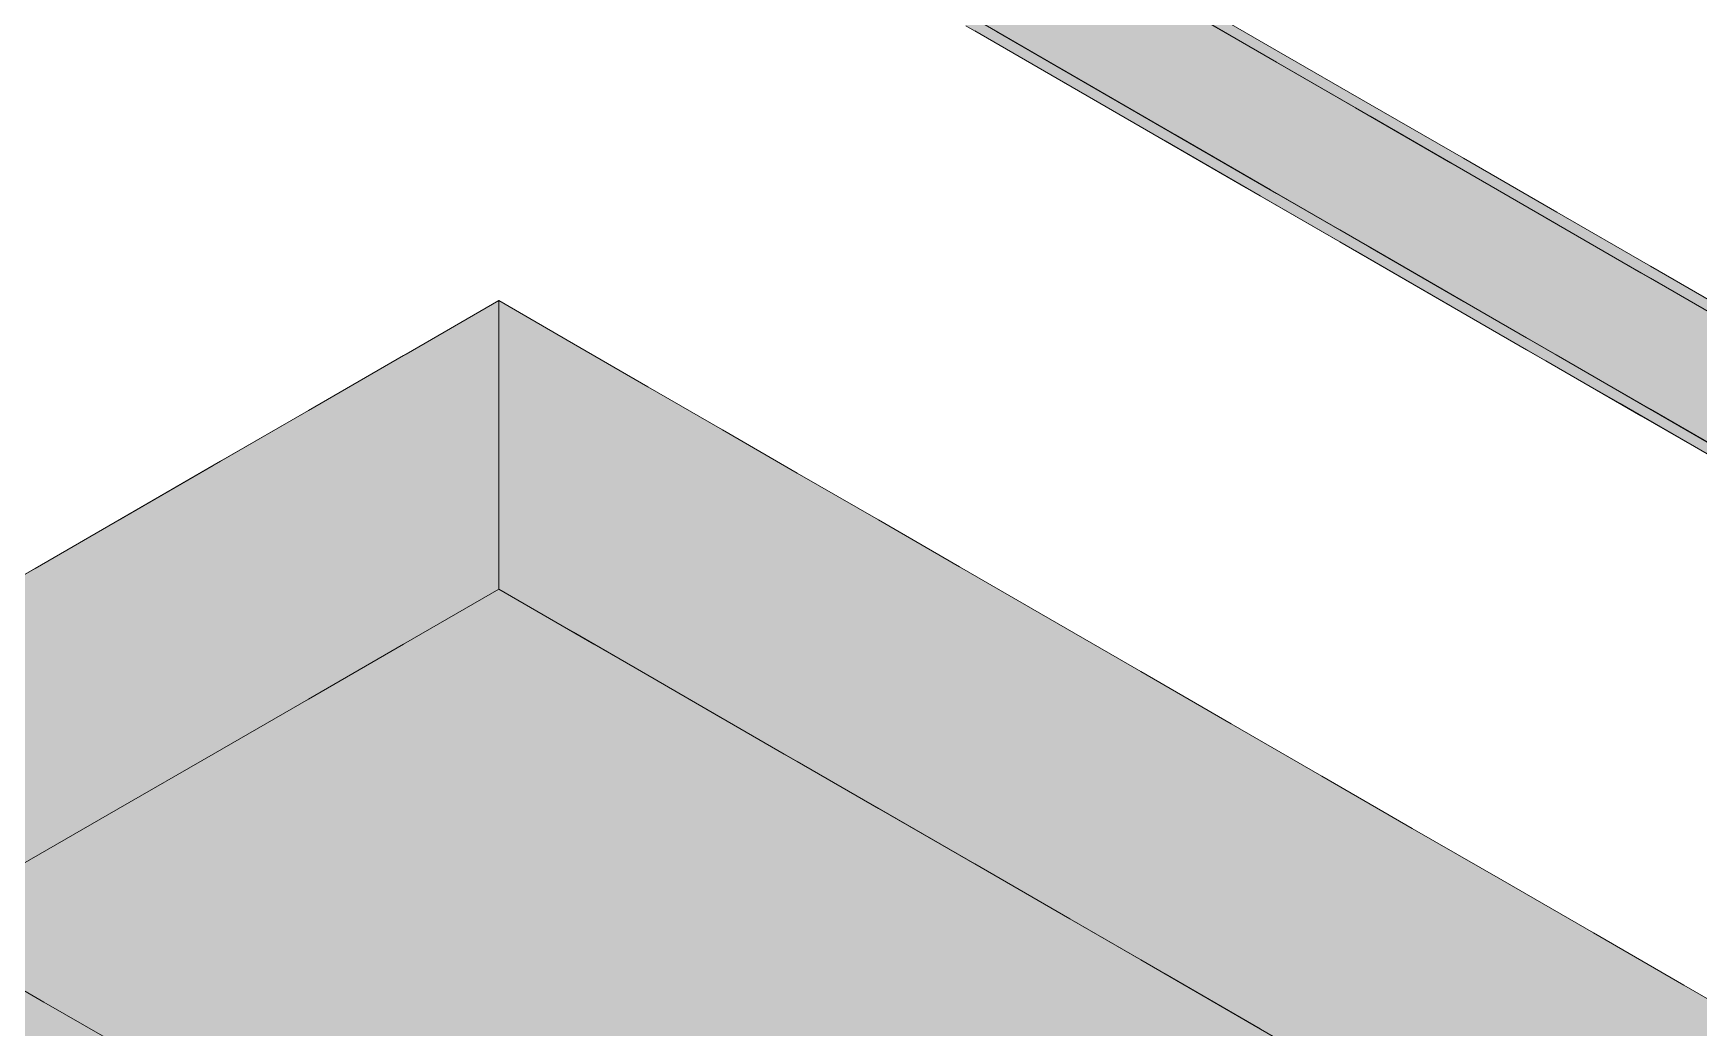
# Model space of a CAD drawing. Header units: metres. Extents: x 349021 to 349543, y 9281040 to 9281959.
# Drawn here: x 349207.151 to 349207.5948, y 9281044.88 to 9281045.1449 of the extents above; entities that cross this region are included whole.
import ezdxf

# ---------------------------------------------------------------- set-up
doc = ezdxf.new("R2010")
doc.units = ezdxf.units.M
doc.header["$LTSCALE"] = 0.25
doc.layers.add('ISO-3D', color=7, linetype='CONTINUOUS', lineweight=13)
doc.layers.add('ISO-3D-ARISTAS', color=250, linetype='CONTINUOUS', lineweight=13)

msp = doc.modelspace()

# ---------------------------------------------------------------- linework, layer by layer
at = {"layer": 'ISO-3D', "true_color": 0x262a30}
for points in [[(349207.45256, 9281045.13526), (349207.42719, 9281045.14991), (349207.45256, 9281045.15431), (349207.42719, 9281045.16896)], [(349207.42719, 9281045.13086), (349207.40183, 9281045.1455), (349207.42719, 9281045.14991), (349207.40183, 9281045.16455)], [(349207.4574, 9281045.13406), (349207.4325, 9281045.14843), (349207.4574, 9281045.15152), (349207.4325, 9281045.16589)], [(349207.4325, 9281045.13097), (349207.4076, 9281045.14535), (349207.4325, 9281045.14843), (349207.4076, 9281045.16281)], [(349207.47792, 9281045.12062), (349207.45256, 9281045.13526), (349207.47792, 9281045.13967), (349207.45256, 9281045.15431)], [(349207.4823, 9281045.13714), (349207.4574, 9281045.15152), (349207.4823, 9281045.14032), (349207.4574, 9281045.15469)], [(349207.4823, 9281045.11968), (349207.4574, 9281045.13406), (349207.4823, 9281045.13714), (349207.4574, 9281045.15152)], [(349207.4244, 9281045.13247), (349207.3995, 9281045.14684), (349207.4244, 9281045.13564), (349207.3995, 9281045.15002)], [(349207.45256, 9281045.11621), (349207.42719, 9281045.13086), (349207.45256, 9281045.13526), (349207.42719, 9281045.14991)], [(349207.4574, 9281045.11659), (349207.4325, 9281045.13097), (349207.4574, 9281045.13406), (349207.4325, 9281045.14843)], [(349207.50329, 9281045.10597), (349207.47792, 9281045.12062), (349207.50329, 9281045.12502), (349207.47792, 9281045.13967)], [(349207.5072, 9281045.12277), (349207.4823, 9281045.13714), (349207.5072, 9281045.12594), (349207.4823, 9281045.14032)], [(349207.5072, 9281045.1053), (349207.4823, 9281045.11968), (349207.5072, 9281045.12277), (349207.4823, 9281045.13714)], [(349207.4493, 9281045.11809), (349207.4244, 9281045.13247), (349207.4493, 9281045.12127), (349207.4244, 9281045.13564)], [(349207.47792, 9281045.10157), (349207.45256, 9281045.11621), (349207.47792, 9281045.12062), (349207.45256, 9281045.13526)], [(349207.4823, 9281045.10222), (349207.4574, 9281045.11659), (349207.4823, 9281045.11968), (349207.4574, 9281045.13406)], [(349207.52865, 9281045.09133), (349207.50329, 9281045.10597), (349207.52865, 9281045.11038), (349207.50329, 9281045.12502)], [(349207.5321, 9281045.10839), (349207.5072, 9281045.12277), (349207.5321, 9281045.11156), (349207.5072, 9281045.12594)], [(349207.4742, 9281045.10372), (349207.4493, 9281045.11809), (349207.4742, 9281045.10689), (349207.4493, 9281045.12127)], [(349207.50329, 9281045.08692), (349207.47792, 9281045.10157), (349207.50329, 9281045.10597), (349207.47792, 9281045.12062)], [(349207.5072, 9281045.08784), (349207.4823, 9281045.10222), (349207.5072, 9281045.1053), (349207.4823, 9281045.11968)], [(349207.5321, 9281045.09093), (349207.5072, 9281045.1053), (349207.5321, 9281045.10839), (349207.5072, 9281045.12277)], [(349207.557, 9281045.09401), (349207.5321, 9281045.10839), (349207.557, 9281045.09719), (349207.5321, 9281045.11156)], [(349207.4991, 9281045.08934), (349207.4742, 9281045.10372), (349207.4991, 9281045.09251), (349207.4742, 9281045.10689)], [(349207.52865, 9281045.07228), (349207.50329, 9281045.08692), (349207.52865, 9281045.09133), (349207.50329, 9281045.10597)], [(349207.55402, 9281045.07668), (349207.52865, 9281045.09133), (349207.55402, 9281045.09573), (349207.52865, 9281045.11038)], [(349207.557, 9281045.07655), (349207.5321, 9281045.09093), (349207.557, 9281045.09401), (349207.5321, 9281045.10839)], [(349207.5321, 9281045.07346), (349207.5072, 9281045.08784), (349207.5321, 9281045.09093), (349207.5072, 9281045.1053)], [(349207.5819, 9281045.07964), (349207.557, 9281045.09401), (349207.5819, 9281045.08281), (349207.557, 9281045.09719)], [(349207.57938, 9281045.06204), (349207.55402, 9281045.07668), (349207.57938, 9281045.08109), (349207.55402, 9281045.09573)], [(349207.5819, 9281045.06217), (349207.557, 9281045.07655), (349207.5819, 9281045.07964), (349207.557, 9281045.09401)], [(349207.524, 9281045.07496), (349207.4991, 9281045.08934), (349207.524, 9281045.07814), (349207.4991, 9281045.09251)], [(349207.55402, 9281045.05763), (349207.52865, 9281045.07228), (349207.55402, 9281045.07668), (349207.52865, 9281045.09133)], [(349207.557, 9281045.05909), (349207.5321, 9281045.07346), (349207.557, 9281045.07655), (349207.5321, 9281045.09093)], [(349207.60475, 9281045.0474), (349207.57938, 9281045.06204), (349207.60475, 9281045.06645), (349207.57938, 9281045.08109)], [(349207.6068, 9281045.06526), (349207.5819, 9281045.07964), (349207.6068, 9281045.06844), (349207.5819, 9281045.08281)], [(349207.6068, 9281045.0478), (349207.5819, 9281045.06217), (349207.6068, 9281045.06526), (349207.5819, 9281045.07964)], [(349207.5489, 9281045.06059), (349207.524, 9281045.07496), (349207.5489, 9281045.06376), (349207.524, 9281045.07814)], [(349207.57938, 9281045.04299), (349207.55402, 9281045.05763), (349207.57938, 9281045.06204), (349207.55402, 9281045.07668)], [(349207.5819, 9281045.04471), (349207.557, 9281045.05909), (349207.5819, 9281045.06217), (349207.557, 9281045.07655)], [(349207.5738, 9281045.04621), (349207.5489, 9281045.06059), (349207.5738, 9281045.04939), (349207.5489, 9281045.06376)], [(349207.60475, 9281045.02835), (349207.57938, 9281045.04299), (349207.60475, 9281045.0474), (349207.57938, 9281045.06204)], [(349207.6068, 9281045.03034), (349207.5819, 9281045.04471), (349207.6068, 9281045.0478), (349207.5819, 9281045.06217)], [(349207.5987, 9281045.03183), (349207.5738, 9281045.04621), (349207.5987, 9281045.03501), (349207.5738, 9281045.04939)]]:
    msp.add_solid(points, dxfattribs=at)
at = {"layer": 'ISO-3D', "true_color": 0x2b2e35}
for points in [[(349207.45465, 9281045.15311), (349207.43952, 9281045.14437), (349207.42975, 9281045.16748), (349207.41462, 9281045.15875)], [(349207.4574, 9281045.15152), (349207.4409, 9281045.14199), (349207.4325, 9281045.16589), (349207.416, 9281045.15637)], [(349207.43952, 9281045.14437), (349207.4244, 9281045.13564), (349207.41462, 9281045.15875), (349207.3995, 9281045.15002)], [(349207.4409, 9281045.14199), (349207.4244, 9281045.13247), (349207.416, 9281045.15637), (349207.3995, 9281045.14684)], [(349207.47955, 9281045.13873), (349207.46443, 9281045.13), (349207.45465, 9281045.15311), (349207.43952, 9281045.14437)], [(349207.4823, 9281045.13714), (349207.4658, 9281045.12762), (349207.4574, 9281045.15152), (349207.4409, 9281045.14199)], [(349207.4823, 9281045.14032), (349207.47955, 9281045.13873), (349207.4574, 9281045.15469), (349207.45465, 9281045.15311)], [(349207.42994, 9281045.13245), (349207.42719, 9281045.13086), (349207.40458, 9281045.14709), (349207.40183, 9281045.1455)], [(349207.46443, 9281045.13), (349207.4493, 9281045.12127), (349207.43952, 9281045.14437), (349207.4244, 9281045.13564)], [(349207.4658, 9281045.12762), (349207.4493, 9281045.11809), (349207.4409, 9281045.14199), (349207.4244, 9281045.13247)], [(349207.50445, 9281045.12435), (349207.48933, 9281045.11562), (349207.47955, 9281045.13873), (349207.46443, 9281045.13)], [(349207.5072, 9281045.12277), (349207.4907, 9281045.11324), (349207.4823, 9281045.13714), (349207.4658, 9281045.12762)], [(349207.5072, 9281045.12594), (349207.50445, 9281045.12435), (349207.4823, 9281045.14032), (349207.47955, 9281045.13873)], [(349207.45531, 9281045.1178), (349207.45256, 9281045.11621), (349207.42994, 9281045.13245), (349207.42719, 9281045.13086)], [(349207.48933, 9281045.11562), (349207.4742, 9281045.10689), (349207.46443, 9281045.13), (349207.4493, 9281045.12127)], [(349207.4907, 9281045.11324), (349207.4742, 9281045.10372), (349207.4658, 9281045.12762), (349207.4493, 9281045.11809)], [(349207.52935, 9281045.10998), (349207.51423, 9281045.10125), (349207.50445, 9281045.12435), (349207.48933, 9281045.11562)], [(349207.5321, 9281045.11156), (349207.52935, 9281045.10998), (349207.5072, 9281045.12594), (349207.50445, 9281045.12435)], [(349207.5321, 9281045.10839), (349207.5156, 9281045.09886), (349207.5072, 9281045.12277), (349207.4907, 9281045.11324)], [(349207.48067, 9281045.10316), (349207.47792, 9281045.10157), (349207.45531, 9281045.1178), (349207.45256, 9281045.11621)], [(349207.51423, 9281045.10125), (349207.4991, 9281045.09251), (349207.48933, 9281045.11562), (349207.4742, 9281045.10689)], [(349207.5156, 9281045.09886), (349207.4991, 9281045.08934), (349207.4907, 9281045.11324), (349207.4742, 9281045.10372)], [(349207.557, 9281045.09719), (349207.55425, 9281045.0956), (349207.5321, 9281045.11156), (349207.52935, 9281045.10998)], [(349207.55425, 9281045.0956), (349207.53913, 9281045.08687), (349207.52935, 9281045.10998), (349207.51423, 9281045.10125)], [(349207.557, 9281045.09401), (349207.5405, 9281045.08449), (349207.5321, 9281045.10839), (349207.5156, 9281045.09886)], [(349207.50604, 9281045.08851), (349207.50329, 9281045.08692), (349207.48067, 9281045.10316), (349207.47792, 9281045.10157)], [(349207.53913, 9281045.08687), (349207.524, 9281045.07814), (349207.51423, 9281045.10125), (349207.4991, 9281045.09251)], [(349207.5405, 9281045.08449), (349207.524, 9281045.07496), (349207.5156, 9281045.09886), (349207.4991, 9281045.08934)], [(349207.5819, 9281045.08281), (349207.57915, 9281045.08122), (349207.557, 9281045.09719), (349207.55425, 9281045.0956)], [(349207.57915, 9281045.08122), (349207.56403, 9281045.07249), (349207.55425, 9281045.0956), (349207.53913, 9281045.08687)], [(349207.5819, 9281045.07964), (349207.5654, 9281045.07011), (349207.557, 9281045.09401), (349207.5405, 9281045.08449)], [(349207.5314, 9281045.07387), (349207.52865, 9281045.07228), (349207.50604, 9281045.08851), (349207.50329, 9281045.08692)], [(349207.56403, 9281045.07249), (349207.5489, 9281045.06376), (349207.53913, 9281045.08687), (349207.524, 9281045.07814)], [(349207.5654, 9281045.07011), (349207.5489, 9281045.06059), (349207.5405, 9281045.08449), (349207.524, 9281045.07496)], [(349207.60405, 9281045.06685), (349207.58893, 9281045.05812), (349207.57915, 9281045.08122), (349207.56403, 9281045.07249)], [(349207.6068, 9281045.06526), (349207.5903, 9281045.05574), (349207.5819, 9281045.07964), (349207.5654, 9281045.07011)], [(349207.6068, 9281045.06844), (349207.60405, 9281045.06685), (349207.5819, 9281045.08281), (349207.57915, 9281045.08122)], [(349207.55677, 9281045.05922), (349207.55402, 9281045.05763), (349207.5314, 9281045.07387), (349207.52865, 9281045.07228)], [(349207.58893, 9281045.05812), (349207.5738, 9281045.04939), (349207.56403, 9281045.07249), (349207.5489, 9281045.06376)], [(349207.5903, 9281045.05574), (349207.5738, 9281045.04621), (349207.5654, 9281045.07011), (349207.5489, 9281045.06059)], [(349207.62895, 9281045.05247), (349207.61383, 9281045.04374), (349207.60405, 9281045.06685), (349207.58893, 9281045.05812)], [(349207.6317, 9281045.05088), (349207.6152, 9281045.04136), (349207.6068, 9281045.06526), (349207.5903, 9281045.05574)], [(349207.58213, 9281045.04458), (349207.57938, 9281045.04299), (349207.55677, 9281045.05922), (349207.55402, 9281045.05763)], [(349207.61383, 9281045.04374), (349207.5987, 9281045.03501), (349207.58893, 9281045.05812), (349207.5738, 9281045.04939)], [(349207.6152, 9281045.04136), (349207.5987, 9281045.03183), (349207.5903, 9281045.05574), (349207.5738, 9281045.04621)], [(349207.6075, 9281045.02993), (349207.60475, 9281045.02835), (349207.58213, 9281045.04458), (349207.57938, 9281045.04299)]]:
    msp.add_solid(points, dxfattribs=at)
at = {"layer": 'ISO-3D', "true_color": 0x7f7e7a}
for points in [[(349207.275, 9281045.04682), (349207.24963, 9281045.03218), (349207.275, 9281045.07365), (349207.24963, 9281045.05901)], [(349207.24963, 9281045.03218), (349207.22427, 9281045.01754), (349207.24963, 9281045.05901), (349207.22427, 9281045.04436)], [(349207.22427, 9281045.01754), (349207.1989, 9281045.00289), (349207.22427, 9281045.04436), (349207.1989, 9281045.02972)], [(349207.275, 9281045.02182), (349207.24963, 9281045.00718), (349207.275, 9281045.04682), (349207.24963, 9281045.03218)], [(349207.24963, 9281045.00718), (349207.22427, 9281044.99254), (349207.24963, 9281045.03218), (349207.22427, 9281045.01754)], [(349207.1989, 9281045.00289), (349207.17354, 9281044.98825), (349207.1989, 9281045.02972), (349207.17354, 9281045.01507)], [(349207.275, 9281044.99682), (349207.24963, 9281044.98218), (349207.275, 9281045.02182), (349207.24963, 9281045.00718)], [(349207.22427, 9281044.99254), (349207.1989, 9281044.97789), (349207.22427, 9281045.01754), (349207.1989, 9281045.00289)], [(349207.17354, 9281044.98825), (349207.14817, 9281044.9736), (349207.17354, 9281045.01507), (349207.14817, 9281045.00043)], [(349207.24963, 9281044.98218), (349207.22427, 9281044.96754), (349207.24963, 9281045.00718), (349207.22427, 9281044.99254)], [(349207.1989, 9281044.97789), (349207.17354, 9281044.96325), (349207.1989, 9281045.00289), (349207.17354, 9281044.98825)], [(349207.22427, 9281044.96754), (349207.1989, 9281044.95289), (349207.22427, 9281044.99254), (349207.1989, 9281044.97789)], [(349207.17354, 9281044.96325), (349207.14817, 9281044.9486), (349207.17354, 9281044.98825), (349207.14817, 9281044.9736)], [(349207.1989, 9281044.95289), (349207.17354, 9281044.93825), (349207.1989, 9281044.97789), (349207.17354, 9281044.96325)], [(349207.17354, 9281044.93825), (349207.14817, 9281044.9236), (349207.17354, 9281044.96325), (349207.14817, 9281044.9486)]]:
    msp.add_solid(points, dxfattribs=at)
at = {"layer": 'ISO-3D', "true_color": 0x9e9c96}
for points in [[(349207.29488, 9281045.06217), (349207.27017, 9281045.0479), (349207.275, 9281045.07365), (349207.25029, 9281045.05938)], [(349207.31476, 9281045.05069), (349207.29005, 9281045.03643), (349207.29488, 9281045.06217), (349207.27017, 9281045.0479)], [(349207.27017, 9281045.0479), (349207.24545, 9281045.03364), (349207.25029, 9281045.05938), (349207.22557, 9281045.04511)], [(349207.33464, 9281045.03922), (349207.30993, 9281045.02495), (349207.31476, 9281045.05069), (349207.29005, 9281045.03643)], [(349207.24545, 9281045.03364), (349207.22074, 9281045.01937), (349207.22557, 9281045.04511), (349207.20086, 9281045.03085)], [(349207.29005, 9281045.03643), (349207.26534, 9281045.02216), (349207.27017, 9281045.0479), (349207.24545, 9281045.03364)], [(349207.30993, 9281045.02495), (349207.28522, 9281045.01068), (349207.29005, 9281045.03643), (349207.26534, 9281045.02216)], [(349207.35452, 9281045.02774), (349207.32981, 9281045.01347), (349207.33464, 9281045.03922), (349207.30993, 9281045.02495)], [(349207.22074, 9281045.01937), (349207.19603, 9281045.0051), (349207.20086, 9281045.03085), (349207.17615, 9281045.01658)], [(349207.26534, 9281045.02216), (349207.24062, 9281045.00789), (349207.24545, 9281045.03364), (349207.22074, 9281045.01937)], [(349207.37617, 9281045.01524), (349207.35146, 9281045.00097), (349207.35452, 9281045.02774), (349207.32981, 9281045.01347)], [(349207.28522, 9281045.01068), (349207.2605, 9281044.99641), (349207.26534, 9281045.02216), (349207.24062, 9281045.00789)], [(349207.32981, 9281045.01347), (349207.3051, 9281044.9992), (349207.30993, 9281045.02495), (349207.28522, 9281045.01068)], [(349207.24062, 9281045.00789), (349207.21591, 9281044.99362), (349207.22074, 9281045.01937), (349207.19603, 9281045.0051)], [(349207.19603, 9281045.0051), (349207.17132, 9281044.99083), (349207.17615, 9281045.01658), (349207.15144, 9281045.00231)], [(349207.35146, 9281045.00097), (349207.32675, 9281044.9867), (349207.32981, 9281045.01347), (349207.3051, 9281044.9992)], [(349207.39782, 9281045.00274), (349207.37311, 9281044.98847), (349207.37617, 9281045.01524), (349207.35146, 9281045.00097)], [(349207.3051, 9281044.9992), (349207.28038, 9281044.98493), (349207.28522, 9281045.01068), (349207.2605, 9281044.99641)], [(349207.21591, 9281044.99362), (349207.1912, 9281044.97935), (349207.19603, 9281045.0051), (349207.17132, 9281044.99083)], [(349207.2605, 9281044.99641), (349207.23579, 9281044.98214), (349207.24062, 9281045.00789), (349207.21591, 9281044.99362)], [(349207.17132, 9281044.99083), (349207.1466, 9281044.97656), (349207.15144, 9281045.00231), (349207.12672, 9281044.98804)], [(349207.37311, 9281044.98847), (349207.3484, 9281044.9742), (349207.35146, 9281045.00097), (349207.32675, 9281044.9867)], [(349207.42195, 9281044.98881), (349207.39724, 9281044.97454), (349207.39782, 9281045.00274), (349207.37311, 9281044.98847)], [(349207.28038, 9281044.98493), (349207.25567, 9281044.97067), (349207.2605, 9281044.99641), (349207.23579, 9281044.98214)], [(349207.30037, 9281044.98218), (349207.275, 9281044.96754), (349207.275, 9281044.99682), (349207.24963, 9281044.98218)], [(349207.32675, 9281044.9867), (349207.30203, 9281044.97243), (349207.3051, 9281044.9992), (349207.28038, 9281044.98493)], [(349207.1912, 9281044.97935), (349207.16648, 9281044.96509), (349207.17132, 9281044.99083), (349207.1466, 9281044.97656)], [(349207.23579, 9281044.98214), (349207.21108, 9281044.96788), (349207.21591, 9281044.99362), (349207.1912, 9281044.97935)], [(349207.3484, 9281044.9742), (349207.32369, 9281044.95993), (349207.32675, 9281044.9867), (349207.30203, 9281044.97243)], [(349207.39724, 9281044.97454), (349207.37252, 9281044.96027), (349207.37311, 9281044.98847), (349207.3484, 9281044.9742)], [(349207.44607, 9281044.97488), (349207.42136, 9281044.96061), (349207.42195, 9281044.98881), (349207.39724, 9281044.97454)], [(349207.25567, 9281044.97067), (349207.23096, 9281044.9564), (349207.23579, 9281044.98214), (349207.21108, 9281044.96788)], [(349207.275, 9281044.96754), (349207.24963, 9281044.95289), (349207.24963, 9281044.98218), (349207.22427, 9281044.96754)], [(349207.30203, 9281044.97243), (349207.27732, 9281044.95817), (349207.28038, 9281044.98493), (349207.25567, 9281044.97067)], [(349207.32573, 9281044.96754), (349207.30037, 9281044.95289), (349207.30037, 9281044.98218), (349207.275, 9281044.96754)], [(349207.21108, 9281044.96788), (349207.18636, 9281044.95361), (349207.1912, 9281044.97935), (349207.16648, 9281044.96509)], [(349207.16648, 9281044.96509), (349207.14177, 9281044.95082), (349207.1466, 9281044.97656), (349207.12189, 9281044.9623)], [(349207.37252, 9281044.96027), (349207.34781, 9281044.946), (349207.3484, 9281044.9742), (349207.32369, 9281044.95993)], [(349207.42136, 9281044.96061), (349207.39665, 9281044.94634), (349207.39724, 9281044.97454), (349207.37252, 9281044.96027)], [(349207.4702, 9281044.96095), (349207.44549, 9281044.94668), (349207.44607, 9281044.97488), (349207.42136, 9281044.96061)], [(349207.27732, 9281044.95817), (349207.25261, 9281044.9439), (349207.25567, 9281044.97067), (349207.23096, 9281044.9564)], [(349207.32369, 9281044.95993), (349207.29897, 9281044.94567), (349207.30203, 9281044.97243), (349207.27732, 9281044.95817)], [(349207.18636, 9281044.95361), (349207.16165, 9281044.93934), (349207.16648, 9281044.96509), (349207.14177, 9281044.95082)], [(349207.23096, 9281044.9564), (349207.20624, 9281044.94213), (349207.21108, 9281044.96788), (349207.18636, 9281044.95361)], [(349207.24963, 9281044.95289), (349207.22427, 9281044.93825), (349207.22427, 9281044.96754), (349207.1989, 9281044.95289)], [(349207.30037, 9281044.95289), (349207.275, 9281044.93825), (349207.275, 9281044.96754), (349207.24963, 9281044.95289)], [(349207.3511, 9281044.95289), (349207.32573, 9281044.93825), (349207.32573, 9281044.96754), (349207.30037, 9281044.95289)], [(349207.34781, 9281044.946), (349207.3231, 9281044.93174), (349207.32369, 9281044.95993), (349207.29897, 9281044.94567)], [(349207.39665, 9281044.94634), (349207.37194, 9281044.93208), (349207.37252, 9281044.96027), (349207.34781, 9281044.946)], [(349207.44549, 9281044.94668), (349207.42077, 9281044.93242), (349207.42136, 9281044.96061), (349207.39665, 9281044.94634)], [(349207.49432, 9281044.94702), (349207.46961, 9281044.93276), (349207.4702, 9281044.96095), (349207.44549, 9281044.94668)], [(349207.25261, 9281044.9439), (349207.2279, 9281044.92963), (349207.23096, 9281044.9564), (349207.20624, 9281044.94213)], [(349207.29897, 9281044.94567), (349207.27426, 9281044.9314), (349207.27732, 9281044.95817), (349207.25261, 9281044.9439)], [(349207.16165, 9281044.93934), (349207.13694, 9281044.92507), (349207.14177, 9281044.95082), (349207.11706, 9281044.93655)], [(349207.20624, 9281044.94213), (349207.18153, 9281044.92786), (349207.18636, 9281044.95361), (349207.16165, 9281044.93934)], [(349207.22427, 9281044.93825), (349207.1989, 9281044.9236), (349207.1989, 9281044.95289), (349207.17354, 9281044.93825)], [(349207.275, 9281044.93825), (349207.24963, 9281044.9236), (349207.24963, 9281044.95289), (349207.22427, 9281044.93825)], [(349207.32573, 9281044.93825), (349207.30037, 9281044.9236), (349207.30037, 9281044.95289), (349207.275, 9281044.93825)], [(349207.37646, 9281044.93825), (349207.3511, 9281044.9236), (349207.3511, 9281044.95289), (349207.32573, 9281044.93825)], [(349207.42077, 9281044.93242), (349207.39606, 9281044.91815), (349207.39665, 9281044.94634), (349207.37194, 9281044.93208)], [(349207.46961, 9281044.93276), (349207.4449, 9281044.91849), (349207.44549, 9281044.94668), (349207.42077, 9281044.93242)], [(349207.51845, 9281044.93309), (349207.49374, 9281044.91883), (349207.49432, 9281044.94702), (349207.46961, 9281044.93276)], [(349207.2279, 9281044.92963), (349207.20318, 9281044.91536), (349207.20624, 9281044.94213), (349207.18153, 9281044.92786)], [(349207.27426, 9281044.9314), (349207.24955, 9281044.91713), (349207.25261, 9281044.9439), (349207.2279, 9281044.92963)], [(349207.3231, 9281044.93174), (349207.29838, 9281044.91747), (349207.29897, 9281044.94567), (349207.27426, 9281044.9314)], [(349207.37194, 9281044.93208), (349207.34722, 9281044.91781), (349207.34781, 9281044.946), (349207.3231, 9281044.93174)], [(349207.18153, 9281044.92786), (349207.15682, 9281044.91359), (349207.16165, 9281044.93934), (349207.13694, 9281044.92507)], [(349207.1989, 9281044.9236), (349207.17354, 9281044.90896), (349207.17354, 9281044.93825), (349207.14817, 9281044.9236)], [(349207.24963, 9281044.9236), (349207.22427, 9281044.90896), (349207.22427, 9281044.93825), (349207.1989, 9281044.9236)], [(349207.30037, 9281044.9236), (349207.275, 9281044.90896), (349207.275, 9281044.93825), (349207.24963, 9281044.9236)], [(349207.3511, 9281044.9236), (349207.32573, 9281044.90896), (349207.32573, 9281044.93825), (349207.30037, 9281044.9236)], [(349207.40183, 9281044.9236), (349207.37646, 9281044.90896), (349207.37646, 9281044.93825), (349207.3511, 9281044.9236)], [(349207.54257, 9281044.91917), (349207.51786, 9281044.9049), (349207.51845, 9281044.93309), (349207.49374, 9281044.91883)], [(349207.24955, 9281044.91713), (349207.22483, 9281044.90286), (349207.2279, 9281044.92963), (349207.20318, 9281044.91536)], [(349207.29838, 9281044.91747), (349207.27367, 9281044.9032), (349207.27426, 9281044.9314), (349207.24955, 9281044.91713)], [(349207.34722, 9281044.91781), (349207.32251, 9281044.90354), (349207.3231, 9281044.93174), (349207.29838, 9281044.91747)], [(349207.39606, 9281044.91815), (349207.37135, 9281044.90388), (349207.37194, 9281044.93208), (349207.34722, 9281044.91781)], [(349207.4449, 9281044.91849), (349207.42019, 9281044.90422), (349207.42077, 9281044.93242), (349207.39606, 9281044.91815)], [(349207.49374, 9281044.91883), (349207.46902, 9281044.90456), (349207.46961, 9281044.93276), (349207.4449, 9281044.91849)], [(349207.15682, 9281044.91359), (349207.13211, 9281044.89932), (349207.13694, 9281044.92507), (349207.11223, 9281044.9108)], [(349207.20318, 9281044.91536), (349207.17847, 9281044.90109), (349207.18153, 9281044.92786), (349207.15682, 9281044.91359)], [(349207.17354, 9281044.90896), (349207.14817, 9281044.89431), (349207.14817, 9281044.9236), (349207.12281, 9281044.90896)], [(349207.22427, 9281044.90896), (349207.1989, 9281044.89431), (349207.1989, 9281044.9236), (349207.17354, 9281044.90896)], [(349207.275, 9281044.90896), (349207.24963, 9281044.89431), (349207.24963, 9281044.9236), (349207.22427, 9281044.90896)], [(349207.32573, 9281044.90896), (349207.30037, 9281044.89431), (349207.30037, 9281044.9236), (349207.275, 9281044.90896)], [(349207.37646, 9281044.90896), (349207.3511, 9281044.89431), (349207.3511, 9281044.9236), (349207.32573, 9281044.90896)], [(349207.42719, 9281044.90896), (349207.40183, 9281044.89431), (349207.40183, 9281044.9236), (349207.37646, 9281044.90896)], [(349207.22483, 9281044.90286), (349207.20012, 9281044.88859), (349207.20318, 9281044.91536), (349207.17847, 9281044.90109)], [(349207.27367, 9281044.9032), (349207.24896, 9281044.88893), (349207.24955, 9281044.91713), (349207.22483, 9281044.90286)], [(349207.32251, 9281044.90354), (349207.2978, 9281044.88927), (349207.29838, 9281044.91747), (349207.27367, 9281044.9032)], [(349207.37135, 9281044.90388), (349207.34663, 9281044.88961), (349207.34722, 9281044.91781), (349207.32251, 9281044.90354)], [(349207.42019, 9281044.90422), (349207.39547, 9281044.88995), (349207.39606, 9281044.91815), (349207.37135, 9281044.90388)], [(349207.46902, 9281044.90456), (349207.44431, 9281044.89029), (349207.4449, 9281044.91849), (349207.42019, 9281044.90422)], [(349207.51786, 9281044.9049), (349207.49315, 9281044.89063), (349207.49374, 9281044.91883), (349207.46902, 9281044.90456)], [(349207.5667, 9281044.90524), (349207.54199, 9281044.89097), (349207.54257, 9281044.91917), (349207.51786, 9281044.9049)], [(349207.17847, 9281044.90109), (349207.15376, 9281044.88682), (349207.15682, 9281044.91359), (349207.13211, 9281044.89932)], [(349207.1989, 9281044.89431), (349207.17354, 9281044.87967), (349207.17354, 9281044.90896), (349207.14817, 9281044.89431)], [(349207.24963, 9281044.89431), (349207.22427, 9281044.87967), (349207.22427, 9281044.90896), (349207.1989, 9281044.89431)], [(349207.30037, 9281044.89431), (349207.275, 9281044.87967), (349207.275, 9281044.90896), (349207.24963, 9281044.89431)], [(349207.3511, 9281044.89431), (349207.32573, 9281044.87967), (349207.32573, 9281044.90896), (349207.30037, 9281044.89431)], [(349207.40183, 9281044.89431), (349207.37646, 9281044.87967), (349207.37646, 9281044.90896), (349207.3511, 9281044.89431)], [(349207.45256, 9281044.89431), (349207.42719, 9281044.87967), (349207.42719, 9281044.90896), (349207.40183, 9281044.89431)], [(349207.24896, 9281044.88893), (349207.22425, 9281044.87466), (349207.22483, 9281044.90286), (349207.20012, 9281044.88859)], [(349207.2978, 9281044.88927), (349207.27308, 9281044.875), (349207.27367, 9281044.9032), (349207.24896, 9281044.88893)], [(349207.34663, 9281044.88961), (349207.32192, 9281044.87534), (349207.32251, 9281044.90354), (349207.2978, 9281044.88927)], [(349207.39547, 9281044.88995), (349207.37076, 9281044.87568), (349207.37135, 9281044.90388), (349207.34663, 9281044.88961)], [(349207.44431, 9281044.89029), (349207.4196, 9281044.87602), (349207.42019, 9281044.90422), (349207.39547, 9281044.88995)], [(349207.49315, 9281044.89063), (349207.46844, 9281044.87636), (349207.46902, 9281044.90456), (349207.44431, 9281044.89029)], [(349207.54199, 9281044.89097), (349207.51727, 9281044.8767), (349207.51786, 9281044.9049), (349207.49315, 9281044.89063)], [(349207.59082, 9281044.89131), (349207.56611, 9281044.87704), (349207.5667, 9281044.90524), (349207.54199, 9281044.89097)], [(349207.20012, 9281044.88859), (349207.17541, 9281044.87432), (349207.17847, 9281044.90109), (349207.15376, 9281044.88682)], [(349207.17354, 9281044.87967), (349207.14817, 9281044.86502), (349207.14817, 9281044.89431), (349207.12281, 9281044.87967)], [(349207.22427, 9281044.87967), (349207.1989, 9281044.86502), (349207.1989, 9281044.89431), (349207.17354, 9281044.87967)], [(349207.275, 9281044.87967), (349207.24963, 9281044.86502), (349207.24963, 9281044.89431), (349207.22427, 9281044.87967)], [(349207.32573, 9281044.87967), (349207.30037, 9281044.86502), (349207.30037, 9281044.89431), (349207.275, 9281044.87967)], [(349207.37646, 9281044.87967), (349207.3511, 9281044.86502), (349207.3511, 9281044.89431), (349207.32573, 9281044.87967)], [(349207.42719, 9281044.87967), (349207.40183, 9281044.86502), (349207.40183, 9281044.89431), (349207.37646, 9281044.87967)], [(349207.47792, 9281044.87967), (349207.45256, 9281044.86502), (349207.45256, 9281044.89431), (349207.42719, 9281044.87967)], [(349207.22425, 9281044.87466), (349207.19953, 9281044.8604), (349207.20012, 9281044.88859), (349207.17541, 9281044.87432)], [(349207.27308, 9281044.875), (349207.24837, 9281044.86074), (349207.24896, 9281044.88893), (349207.22425, 9281044.87466)], [(349207.32192, 9281044.87534), (349207.29721, 9281044.86108), (349207.2978, 9281044.88927), (349207.27308, 9281044.875)], [(349207.37076, 9281044.87568), (349207.34605, 9281044.86141), (349207.34663, 9281044.88961), (349207.32192, 9281044.87534)], [(349207.4196, 9281044.87602), (349207.39488, 9281044.86175), (349207.39547, 9281044.88995), (349207.37076, 9281044.87568)], [(349207.46844, 9281044.87636), (349207.44372, 9281044.86209), (349207.44431, 9281044.89029), (349207.4196, 9281044.87602)], [(349207.51727, 9281044.8767), (349207.49256, 9281044.86243), (349207.49315, 9281044.89063), (349207.46844, 9281044.87636)], [(349207.56611, 9281044.87704), (349207.5414, 9281044.86277), (349207.54199, 9281044.89097), (349207.51727, 9281044.8767)], [(349207.61495, 9281044.87738), (349207.59024, 9281044.86311), (349207.59082, 9281044.89131), (349207.56611, 9281044.87704)]]:
    msp.add_solid(points, dxfattribs=at)
at = {"layer": 'ISO-3D', "true_color": 0x8e8d88}
for points in [[(349207.29488, 9281045.03535), (349207.275, 9281045.04682), (349207.29488, 9281045.06217), (349207.275, 9281045.07365)], [(349207.31476, 9281045.02387), (349207.29488, 9281045.03535), (349207.31476, 9281045.05069), (349207.29488, 9281045.06217)], [(349207.33464, 9281045.01239), (349207.31476, 9281045.02387), (349207.33464, 9281045.03922), (349207.31476, 9281045.05069)], [(349207.29488, 9281045.01035), (349207.275, 9281045.02182), (349207.29488, 9281045.03535), (349207.275, 9281045.04682)], [(349207.31476, 9281044.99887), (349207.29488, 9281045.01035), (349207.31476, 9281045.02387), (349207.29488, 9281045.03535)], [(349207.35452, 9281045.00091), (349207.33464, 9281045.01239), (349207.35452, 9281045.02774), (349207.33464, 9281045.03922)], [(349207.37617, 9281044.98841), (349207.35452, 9281045.00091), (349207.37617, 9281045.01524), (349207.35452, 9281045.02774)], [(349207.29488, 9281044.98535), (349207.275, 9281044.99682), (349207.29488, 9281045.01035), (349207.275, 9281045.02182)], [(349207.33464, 9281044.98739), (349207.31476, 9281044.99887), (349207.33464, 9281045.01239), (349207.31476, 9281045.02387)], [(349207.39782, 9281044.97591), (349207.37617, 9281044.98841), (349207.39782, 9281045.00274), (349207.37617, 9281045.01524)], [(349207.31476, 9281044.97387), (349207.29488, 9281044.98535), (349207.31476, 9281044.99887), (349207.29488, 9281045.01035)], [(349207.35452, 9281044.97591), (349207.33464, 9281044.98739), (349207.35452, 9281045.00091), (349207.33464, 9281045.01239)], [(349207.37617, 9281044.96341), (349207.35452, 9281044.97591), (349207.37617, 9281044.98841), (349207.35452, 9281045.00091)], [(349207.42195, 9281044.96198), (349207.39782, 9281044.97591), (349207.42195, 9281044.98881), (349207.39782, 9281045.00274)], [(349207.33464, 9281044.96239), (349207.31476, 9281044.97387), (349207.33464, 9281044.98739), (349207.31476, 9281044.99887)], [(349207.35452, 9281044.95091), (349207.33464, 9281044.96239), (349207.35452, 9281044.97591), (349207.33464, 9281044.98739)], [(349207.39782, 9281044.95091), (349207.37617, 9281044.96341), (349207.39782, 9281044.97591), (349207.37617, 9281044.98841)], [(349207.44607, 9281044.94806), (349207.42195, 9281044.96198), (349207.44607, 9281044.97488), (349207.42195, 9281044.98881)], [(349207.37617, 9281044.93841), (349207.35452, 9281044.95091), (349207.37617, 9281044.96341), (349207.35452, 9281044.97591)], [(349207.42195, 9281044.93698), (349207.39782, 9281044.95091), (349207.42195, 9281044.96198), (349207.39782, 9281044.97591)], [(349207.4702, 9281044.93413), (349207.44607, 9281044.94806), (349207.4702, 9281044.96095), (349207.44607, 9281044.97488)], [(349207.39782, 9281044.92591), (349207.37617, 9281044.93841), (349207.39782, 9281044.95091), (349207.37617, 9281044.96341)], [(349207.44607, 9281044.92306), (349207.42195, 9281044.93698), (349207.44607, 9281044.94806), (349207.42195, 9281044.96198)], [(349207.49432, 9281044.9202), (349207.4702, 9281044.93413), (349207.49432, 9281044.94702), (349207.4702, 9281044.96095)], [(349207.42195, 9281044.91198), (349207.39782, 9281044.92591), (349207.42195, 9281044.93698), (349207.39782, 9281044.95091)], [(349207.4702, 9281044.90913), (349207.44607, 9281044.92306), (349207.4702, 9281044.93413), (349207.44607, 9281044.94806)], [(349207.51845, 9281044.90627), (349207.49432, 9281044.9202), (349207.51845, 9281044.93309), (349207.49432, 9281044.94702)], [(349207.44607, 9281044.89806), (349207.42195, 9281044.91198), (349207.44607, 9281044.92306), (349207.42195, 9281044.93698)], [(349207.49432, 9281044.8952), (349207.4702, 9281044.90913), (349207.49432, 9281044.9202), (349207.4702, 9281044.93413)], [(349207.54257, 9281044.89234), (349207.51845, 9281044.90627), (349207.54257, 9281044.91917), (349207.51845, 9281044.93309)], [(349207.4702, 9281044.88413), (349207.44607, 9281044.89806), (349207.4702, 9281044.90913), (349207.44607, 9281044.92306)], [(349207.51845, 9281044.88127), (349207.49432, 9281044.8952), (349207.51845, 9281044.90627), (349207.49432, 9281044.9202)], [(349207.5667, 9281044.87841), (349207.54257, 9281044.89234), (349207.5667, 9281044.90524), (349207.54257, 9281044.91917)], [(349207.49432, 9281044.8702), (349207.4702, 9281044.88413), (349207.49432, 9281044.8952), (349207.4702, 9281044.90913)], [(349207.54257, 9281044.86734), (349207.51845, 9281044.88127), (349207.54257, 9281044.89234), (349207.51845, 9281044.90627)], [(349207.59082, 9281044.86448), (349207.5667, 9281044.87841), (349207.59082, 9281044.89131), (349207.5667, 9281044.90524)], [(349207.15376, 9281044.864), (349207.13211, 9281044.8765), (349207.15376, 9281044.88682), (349207.13211, 9281044.89932)], [(349207.51845, 9281044.85627), (349207.49432, 9281044.8702), (349207.51845, 9281044.88127), (349207.49432, 9281044.8952)], [(349207.5667, 9281044.85341), (349207.54257, 9281044.86734), (349207.5667, 9281044.87841), (349207.54257, 9281044.89234)], [(349207.61495, 9281044.85056), (349207.59082, 9281044.86448), (349207.61495, 9281044.87738), (349207.59082, 9281044.89131)], [(349207.17541, 9281044.8515), (349207.15376, 9281044.864), (349207.17541, 9281044.87432), (349207.15376, 9281044.88682)], [(349207.54257, 9281044.84234), (349207.51845, 9281044.85627), (349207.54257, 9281044.86734), (349207.51845, 9281044.88127)]]:
    msp.add_solid(points, dxfattribs=at)
at = {"layer": 'ISO-3D-ARISTAS', "color": 250}
for p, q in [((349207.45256, 9281045.15431), (349207.47792, 9281045.13967)), ((349207.4574, 9281045.15469), (349207.4823, 9281045.14032)), ((349207.4574, 9281045.15469), (349207.4823, 9281045.14032)), ((349207.4574, 9281045.15152), (349207.4823, 9281045.13714)), ((349207.4244, 9281045.13564), (349207.3995, 9281045.15002)), ((349207.3995, 9281045.15002), (349207.4244, 9281045.13564)), ((349207.4244, 9281045.13247), (349207.3995, 9281045.14684)), ((349207.4244, 9281045.13247), (349207.3995, 9281045.14684)), ((349207.40458, 9281045.14709), (349207.42994, 9281045.13245)), ((349207.42719, 9281045.13086), (349207.40183, 9281045.1455)), ((349207.42719, 9281045.13086), (349207.40183, 9281045.1455)), ((349207.4325, 9281045.13097), (349207.4076, 9281045.14535)), ((349207.47792, 9281045.13967), (349207.50329, 9281045.12502)), ((349207.4823, 9281045.14032), (349207.5072, 9281045.12594)), ((349207.4823, 9281045.14032), (349207.5072, 9281045.12594)), ((349207.4823, 9281045.13714), (349207.5072, 9281045.12277)), ((349207.4493, 9281045.12127), (349207.4244, 9281045.13564)), ((349207.4244, 9281045.13564), (349207.4493, 9281045.12127)), ((349207.4493, 9281045.11809), (349207.4244, 9281045.13247)), ((349207.4493, 9281045.11809), (349207.4244, 9281045.13247)), ((349207.45256, 9281045.11621), (349207.42719, 9281045.13086)), ((349207.45256, 9281045.11621), (349207.42719, 9281045.13086)), ((349207.42994, 9281045.13245), (349207.45531, 9281045.1178)), ((349207.4574, 9281045.11659), (349207.4325, 9281045.13097)), ((349207.50329, 9281045.12502), (349207.52865, 9281045.11038)), ((349207.5072, 9281045.12594), (349207.5321, 9281045.11156)), ((349207.5072, 9281045.12594), (349207.5321, 9281045.11156)), ((349207.4742, 9281045.10689), (349207.4493, 9281045.12127)), ((349207.4493, 9281045.12127), (349207.4742, 9281045.10689)), ((349207.5072, 9281045.12277), (349207.5321, 9281045.10839)), ((349207.4742, 9281045.10372), (349207.4493, 9281045.11809)), ((349207.4742, 9281045.10372), (349207.4493, 9281045.11809)), ((349207.47792, 9281045.10157), (349207.45256, 9281045.11621)), ((349207.47792, 9281045.10157), (349207.45256, 9281045.11621)), ((349207.45531, 9281045.1178), (349207.48067, 9281045.10316)), ((349207.4823, 9281045.10222), (349207.4574, 9281045.11659)), ((349207.5321, 9281045.11156), (349207.557, 9281045.09719)), ((349207.5321, 9281045.11156), (349207.557, 9281045.09719)), ((349207.4991, 9281045.09251), (349207.4742, 9281045.10689)), ((349207.4742, 9281045.10689), (349207.4991, 9281045.09251)), ((349207.52865, 9281045.11038), (349207.55402, 9281045.09573)), ((349207.5321, 9281045.10839), (349207.557, 9281045.09401)), ((349207.4991, 9281045.08934), (349207.4742, 9281045.10372)), ((349207.4991, 9281045.08934), (349207.4742, 9281045.10372)), ((349207.50329, 9281045.08692), (349207.47792, 9281045.10157)), ((349207.50329, 9281045.08692), (349207.47792, 9281045.10157)), ((349207.48067, 9281045.10316), (349207.50604, 9281045.08851)), ((349207.5072, 9281045.08784), (349207.4823, 9281045.10222)), ((349207.557, 9281045.09719), (349207.5819, 9281045.08281)), ((349207.557, 9281045.09719), (349207.5819, 9281045.08281)), ((349207.55402, 9281045.09573), (349207.57938, 9281045.08109)), ((349207.557, 9281045.09401), (349207.5819, 9281045.07964)), ((349207.524, 9281045.07814), (349207.4991, 9281045.09251)), ((349207.4991, 9281045.09251), (349207.524, 9281045.07814)), ((349207.524, 9281045.07496), (349207.4991, 9281045.08934)), ((349207.524, 9281045.07496), (349207.4991, 9281045.08934)), ((349207.50604, 9281045.08851), (349207.5314, 9281045.07387)), ((349207.52865, 9281045.07228), (349207.50329, 9281045.08692)), ((349207.52865, 9281045.07228), (349207.50329, 9281045.08692)), ((349207.5321, 9281045.07346), (349207.5072, 9281045.08784)), ((349207.57938, 9281045.08109), (349207.60475, 9281045.06645)), ((349207.5819, 9281045.08281), (349207.6068, 9281045.06844)), ((349207.5819, 9281045.08281), (349207.6068, 9281045.06844)), ((349207.5819, 9281045.07964), (349207.6068, 9281045.06526)), ((349207.5489, 9281045.06376), (349207.524, 9281045.07814)), ((349207.524, 9281045.07814), (349207.5489, 9281045.06376)), ((349207.5489, 9281045.06059), (349207.524, 9281045.07496)), ((349207.5489, 9281045.06059), (349207.524, 9281045.07496)), ((349207.24963, 9281045.05901), (349207.275, 9281045.07365)), ((349207.25029, 9281045.05938), (349207.275, 9281045.07365)), ((349207.275, 9281045.04682), (349207.275, 9281045.07365)), ((349207.275, 9281045.07365), (349207.29488, 9281045.06217)), ((349207.275, 9281045.07365), (349207.275, 9281045.04682)), ((349207.275, 9281045.07365), (349207.29488, 9281045.06217)), ((349207.55402, 9281045.05763), (349207.52865, 9281045.07228)), ((349207.55402, 9281045.05763), (349207.52865, 9281045.07228)), ((349207.5314, 9281045.07387), (349207.55677, 9281045.05922)), ((349207.557, 9281045.05909), (349207.5321, 9281045.07346)), ((349207.29488, 9281045.06217), (349207.31476, 9281045.05069)), ((349207.29488, 9281045.06217), (349207.31476, 9281045.05069)), ((349207.5738, 9281045.04939), (349207.5489, 9281045.06376)), ((349207.5489, 9281045.06376), (349207.5738, 9281045.04939)), ((349207.22427, 9281045.04436), (349207.24963, 9281045.05901)), ((349207.22557, 9281045.04511), (349207.25029, 9281045.05938)), ((349207.5738, 9281045.04621), (349207.5489, 9281045.06059)), ((349207.5738, 9281045.04621), (349207.5489, 9281045.06059)), ((349207.57938, 9281045.04299), (349207.55402, 9281045.05763)), ((349207.57938, 9281045.04299), (349207.55402, 9281045.05763)), ((349207.55677, 9281045.05922), (349207.58213, 9281045.04458)), ((349207.5819, 9281045.04471), (349207.557, 9281045.05909)), ((349207.31476, 9281045.05069), (349207.33464, 9281045.03922)), ((349207.31476, 9281045.05069), (349207.33464, 9281045.03922)), ((349207.5987, 9281045.03501), (349207.5738, 9281045.04939)), ((349207.5738, 9281045.04939), (349207.5987, 9281045.03501)), ((349207.1989, 9281045.02972), (349207.22427, 9281045.04436)), ((349207.20086, 9281045.03085), (349207.22557, 9281045.04511)), ((349207.275, 9281045.02182), (349207.275, 9281045.04682)), ((349207.275, 9281045.04682), (349207.275, 9281045.02182)), ((349207.5987, 9281045.03183), (349207.5738, 9281045.04621)), ((349207.5987, 9281045.03183), (349207.5738, 9281045.04621)), ((349207.6068, 9281045.03034), (349207.5819, 9281045.04471)), ((349207.58213, 9281045.04458), (349207.6075, 9281045.02993)), ((349207.60475, 9281045.02835), (349207.57938, 9281045.04299)), ((349207.60475, 9281045.02835), (349207.57938, 9281045.04299)), ((349207.33464, 9281045.03922), (349207.35452, 9281045.02774)), ((349207.33464, 9281045.03922), (349207.35452, 9281045.02774)), ((349207.17615, 9281045.01658), (349207.20086, 9281045.03085)), ((349207.17354, 9281045.01507), (349207.1989, 9281045.02972)), ((349207.35452, 9281045.02774), (349207.37617, 9281045.01524)), ((349207.35452, 9281045.02774), (349207.37617, 9281045.01524)), ((349207.275, 9281044.99682), (349207.275, 9281045.02182)), ((349207.275, 9281045.02182), (349207.275, 9281044.99682)), ((349207.14817, 9281045.00043), (349207.17354, 9281045.01507)), ((349207.15144, 9281045.00231), (349207.17615, 9281045.01658)), ((349207.37617, 9281045.01524), (349207.39782, 9281045.00274)), ((349207.37617, 9281045.01524), (349207.39782, 9281045.00274)), ((349207.12672, 9281044.98804), (349207.15144, 9281045.00231)), ((349207.39782, 9281045.00274), (349207.42195, 9281044.98881)), ((349207.39782, 9281045.00274), (349207.42195, 9281044.98881)), ((349207.275, 9281044.99682), (349207.24963, 9281044.98218)), ((349207.24963, 9281044.98218), (349207.275, 9281044.99682)), ((349207.29488, 9281044.98535), (349207.275, 9281044.99682)), ((349207.275, 9281044.99682), (349207.30037, 9281044.98218)), ((349207.42195, 9281044.98881), (349207.44607, 9281044.97488)), ((349207.42195, 9281044.98881), (349207.44607, 9281044.97488)), ((349207.24963, 9281044.98218), (349207.22427, 9281044.96754)), ((349207.22427, 9281044.96754), (349207.24963, 9281044.98218)), ((349207.31476, 9281044.97387), (349207.29488, 9281044.98535)), ((349207.30037, 9281044.98218), (349207.32573, 9281044.96754)), ((349207.33464, 9281044.96239), (349207.31476, 9281044.97387)), ((349207.44607, 9281044.97488), (349207.4702, 9281044.96095)), ((349207.44607, 9281044.97488), (349207.4702, 9281044.96095)), ((349207.22427, 9281044.96754), (349207.1989, 9281044.95289)), ((349207.1989, 9281044.95289), (349207.22427, 9281044.96754)), ((349207.32573, 9281044.96754), (349207.3511, 9281044.95289)), ((349207.35452, 9281044.95091), (349207.33464, 9281044.96239)), ((349207.4702, 9281044.96095), (349207.49432, 9281044.94702)), ((349207.4702, 9281044.96095), (349207.49432, 9281044.94702)), ((349207.1989, 9281044.95289), (349207.17354, 9281044.93825)), ((349207.17354, 9281044.93825), (349207.1989, 9281044.95289)), ((349207.3511, 9281044.95289), (349207.37646, 9281044.93825)), ((349207.37617, 9281044.93841), (349207.35452, 9281044.95091)), ((349207.49432, 9281044.94702), (349207.51845, 9281044.93309)), ((349207.49432, 9281044.94702), (349207.51845, 9281044.93309)), ((349207.17354, 9281044.93825), (349207.14817, 9281044.9236)), ((349207.14817, 9281044.9236), (349207.17354, 9281044.93825)), ((349207.39782, 9281044.92591), (349207.37617, 9281044.93841)), ((349207.37646, 9281044.93825), (349207.40183, 9281044.9236)), ((349207.51845, 9281044.93309), (349207.54257, 9281044.91917)), ((349207.51845, 9281044.93309), (349207.54257, 9281044.91917)), ((349207.42195, 9281044.91198), (349207.39782, 9281044.92591)), ((349207.40183, 9281044.9236), (349207.42719, 9281044.90896)), ((349207.54257, 9281044.91917), (349207.5667, 9281044.90524)), ((349207.54257, 9281044.91917), (349207.5667, 9281044.90524)), ((349207.44607, 9281044.89806), (349207.42195, 9281044.91198)), ((349207.42719, 9281044.90896), (349207.45256, 9281044.89431)), ((349207.5667, 9281044.90524), (349207.59082, 9281044.89131)), ((349207.5667, 9281044.90524), (349207.59082, 9281044.89131)), ((349207.15376, 9281044.88682), (349207.13211, 9281044.89932)), ((349207.13211, 9281044.89932), (349207.15376, 9281044.88682)), ((349207.4702, 9281044.88413), (349207.44607, 9281044.89806)), ((349207.45256, 9281044.89431), (349207.47792, 9281044.87967)), ((349207.59082, 9281044.89131), (349207.61495, 9281044.87738)), ((349207.59082, 9281044.89131), (349207.61495, 9281044.87738)), ((349207.17541, 9281044.87432), (349207.15376, 9281044.88682)), ((349207.15376, 9281044.88682), (349207.17541, 9281044.87432)), ((349207.49432, 9281044.8702), (349207.4702, 9281044.88413))]:
    msp.add_line(p, q, dxfattribs=at)

doc.saveas('drawing.dxf')
